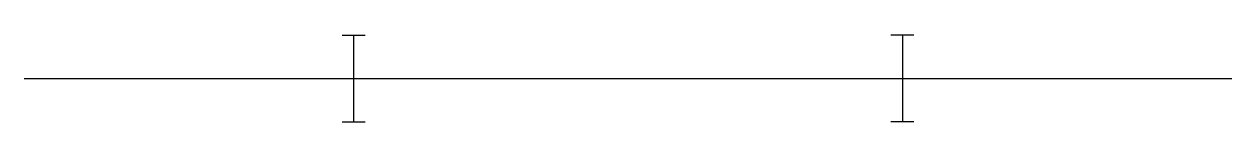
# Model space of a CAD drawing. Header units: metres. Extents: x 11 to 2711, y -84 to 110.
import ezdxf

# ---------------------------------------------------------------- set-up
doc = ezdxf.new("R2010")
doc.units = ezdxf.units.M

msp = doc.modelspace()

# ---------------------------------------------------------------- linework, layer by layer
for p, q in [((721.56, 110.48), (773.28, 110.48)), ((747.42, 110.48), (747.42, -83.52)), ((1999.92, 110.48), (1948.2, 110.48)), ((1974.06, 110.48), (1974.06, -83.52)), ((10.74, 13.48), (2710.74, 13.48)), ((721.56, -83.52), (773.28, -83.52)), ((1999.92, -83.52), (1948.2, -83.52))]:
    msp.add_line(p, q)

doc.saveas('drawing.dxf')
